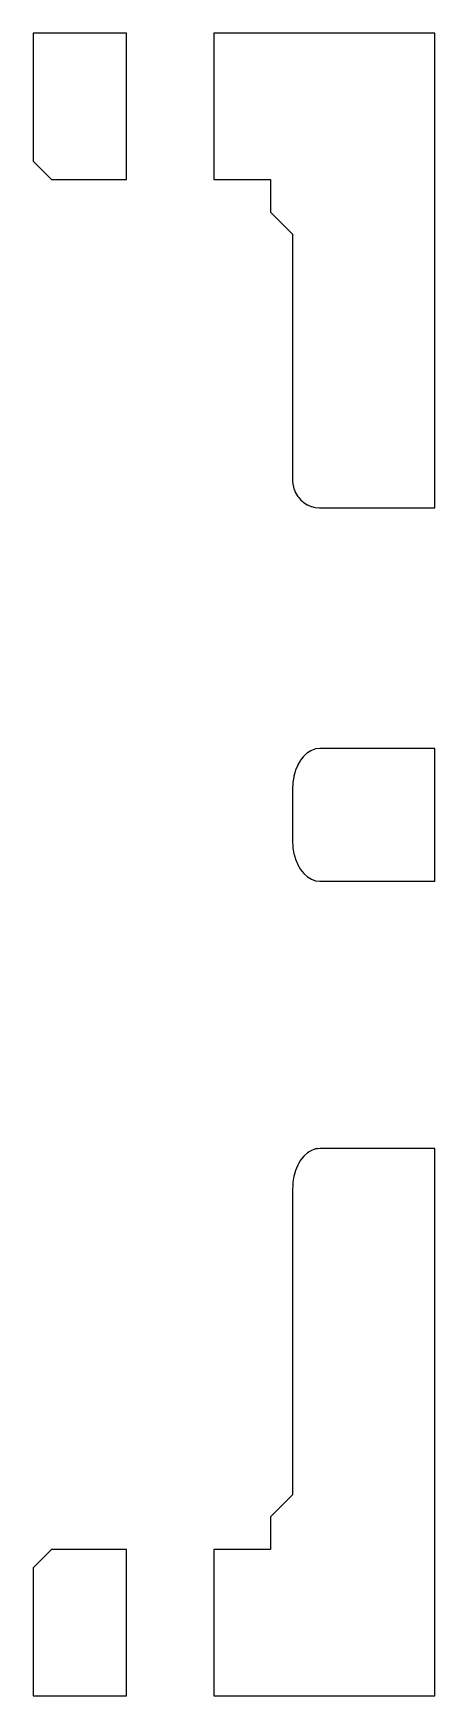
# Model space of a CAD drawing. Header units: metres. Extents: x 0 to 47.5, y 0 to 45.5.
# Drawn here: x 0 to 11, y 0 to 45.5 of the extents above.
import ezdxf

# ---------------------------------------------------------------- set-up
doc = ezdxf.new("R2010")
doc.units = ezdxf.units.M

msp = doc.modelspace()

# ---------------------------------------------------------------- linework, layer by layer
for p, q in [((2.55388, 45.5), (0, 45.5)), ((0, 45.5), (0, 42)), ((2.55388, 41.5), (2.55388, 45.5)), ((11, 45.5), (4.95039, 45.5)), ((4.95039, 45.5), (4.95039, 41.5)), ((11, 32.5086), (11, 45.5)), ((0, 42), (0.5, 41.5)), ((0.5, 41.5), (2.55388, 41.5)), ((4.95039, 41.5), (6.5, 41.5)), ((6.5, 41.5), (6.5, 40.6041)), ((6.5, 40.6041), (7.10409, 40)), ((7.10409, 40), (7.10409, 33.2655)), ((7.10409, 33.2655), (7.10536, 33.2494)), ((7.10536, 33.2494), (7.11332, 33.1483)), ((7.11332, 33.1483), (7.11626, 33.136)), ((7.11626, 33.136), (7.14079, 33.0339)), ((7.14079, 33.0339), (7.14417, 33.0258)), ((7.14417, 33.0258), (7.18583, 32.9252)), ((7.18583, 32.9252), (7.18843, 32.921)), ((7.18843, 32.921), (7.24732, 32.825)), ((7.24732, 32.825), (7.24808, 32.8241)), ((7.24808, 32.8241), (7.27224, 32.7958)), ((7.27224, 32.7958), (7.32221, 32.7358)), ((7.32221, 32.7358), (7.32376, 32.7339)), ((7.32376, 32.7339), (7.40898, 32.6593)), ((7.40898, 32.6593), (7.41325, 32.6555)), ((7.41325, 32.6555), (7.50642, 32.5969)), ((7.50642, 32.5969), (7.51359, 32.5924)), ((7.51359, 32.5924), (7.61251, 32.5504)), ((7.61251, 32.5504), (7.62232, 32.5462)), ((7.62232, 32.5462), (7.72499, 32.521)), ((7.72499, 32.521), (7.73676, 32.5181)), ((7.73676, 32.5181), (7.84138, 32.5096)), ((7.84138, 32.5096), (7.85409, 32.5086)), ((7.85409, 32.5086), (11, 32.5086)), ((7.31016, 25.5833), (7.24732, 25.4756)), ((7.32376, 25.6066), (7.31016, 25.5833)), ((7.39771, 25.699), (7.32376, 25.6066)), ((7.41325, 25.7184), (7.39771, 25.699)), ((7.49651, 25.7931), (7.41325, 25.7184)), ((7.51359, 25.8084), (7.49651, 25.7931)), ((7.60409, 25.8632), (7.51359, 25.8084)), ((7.62232, 25.8743), (7.60409, 25.8632)), ((7.71776, 25.9078), (7.62232, 25.8743)), ((7.73676, 25.9145), (7.71776, 25.9078)), ((7.85409, 25.928), (7.73676, 25.9145)), ((11, 25.928), (7.85409, 25.928)), ((11, 22.2939), (11, 25.928)), ((7.13546, 25.1372), (7.11332, 25.0023)), ((7.14079, 25.1697), (7.13546, 25.1372)), ((7.17735, 25.2989), (7.14079, 25.1697)), ((7.18583, 25.3288), (7.17735, 25.2989)), ((7.23608, 25.4488), (7.18583, 25.3288)), ((7.24732, 25.4756), (7.23608, 25.4488)), ((7.11147, 24.9679), (7.10409, 24.8306)), ((7.10409, 24.8306), (7.10409, 23.3538)), ((7.11332, 25.0023), (7.11147, 24.9679)), ((7.10409, 23.3538), (7.1086, 23.2767)), ((7.1086, 23.2767), (7.11332, 23.1961)), ((7.11332, 23.1961), (7.12204, 23.1473)), ((7.12204, 23.1473), (7.14079, 23.0423)), ((7.14079, 23.0423), (7.14702, 23.0221)), ((7.14702, 23.0221), (7.17496, 22.9314)), ((7.17496, 22.9314), (7.18583, 22.893)), ((7.18583, 22.893), (7.18601, 22.8926)), ((7.18601, 22.8926), (7.24732, 22.7462)), ((7.24732, 22.7462), (7.24837, 22.7444)), ((7.24837, 22.7444), (7.32376, 22.6153)), ((7.32376, 22.6153), (7.32584, 22.6127)), ((7.32584, 22.6127), (7.41325, 22.5034)), ((7.41325, 22.5034), (7.4164, 22.5006)), ((7.4164, 22.5006), (7.51359, 22.4135)), ((7.51359, 22.4135), (7.51772, 22.411)), ((7.51772, 22.411), (7.62232, 22.3476)), ((7.62232, 22.3476), (7.62722, 22.3458)), ((7.62722, 22.3458), (7.73676, 22.3074)), ((7.73676, 22.3074), (7.85409, 22.2939)), ((7.85409, 22.2939), (11, 22.2939)), ((7.27714, 14.5767), (7.24732, 14.5257)), ((7.32376, 14.6566), (7.27714, 14.5767)), ((7.35948, 14.7012), (7.32376, 14.6566)), ((7.41325, 14.7684), (7.35948, 14.7012)), ((7.51359, 14.8584), (7.41325, 14.7684)), ((7.55846, 14.8856), (7.51359, 14.8584)), ((7.62232, 14.9243), (7.55846, 14.8856)), ((7.67001, 14.941), (7.62232, 14.9243)), ((7.73676, 14.9645), (7.67001, 14.941)), ((7.7859, 14.9702), (7.73676, 14.9645)), ((7.85409, 14.978), (7.7859, 14.9702)), ((11, 14.978), (7.85409, 14.978)), ((11, 0), (11, 14.978)), ((7.12311, 14.1119), (7.11332, 14.0523)), ((7.14079, 14.2197), (7.12311, 14.1119)), ((7.15738, 14.2783), (7.14079, 14.2197)), ((7.18583, 14.3788), (7.15738, 14.2783)), ((7.20918, 14.4346), (7.18583, 14.3788)), ((7.24732, 14.5257), (7.20918, 14.4346)), ((7.10726, 13.9396), (7.10409, 13.8806)), ((7.10409, 13.8806), (7.10409, 5.5)), ((7.11332, 14.0523), (7.10726, 13.9396)), ((7.10409, 5.5), (6.5, 4.89591)), ((6.5, 4.89591), (6.5, 4)), ((0.5, 4), (0, 3.5)), ((2.55388, 4), (0.5, 4)), ((2.55388, 0), (2.55388, 4)), ((6.5, 4), (4.95039, 4)), ((4.95039, 4), (4.95039, 0)), ((0, 3.5), (0, 0)), ((0, 0), (2.55388, 0)), ((4.95039, 0), (11, 0))]:
    msp.add_line(p, q)

doc.saveas('drawing.dxf')
